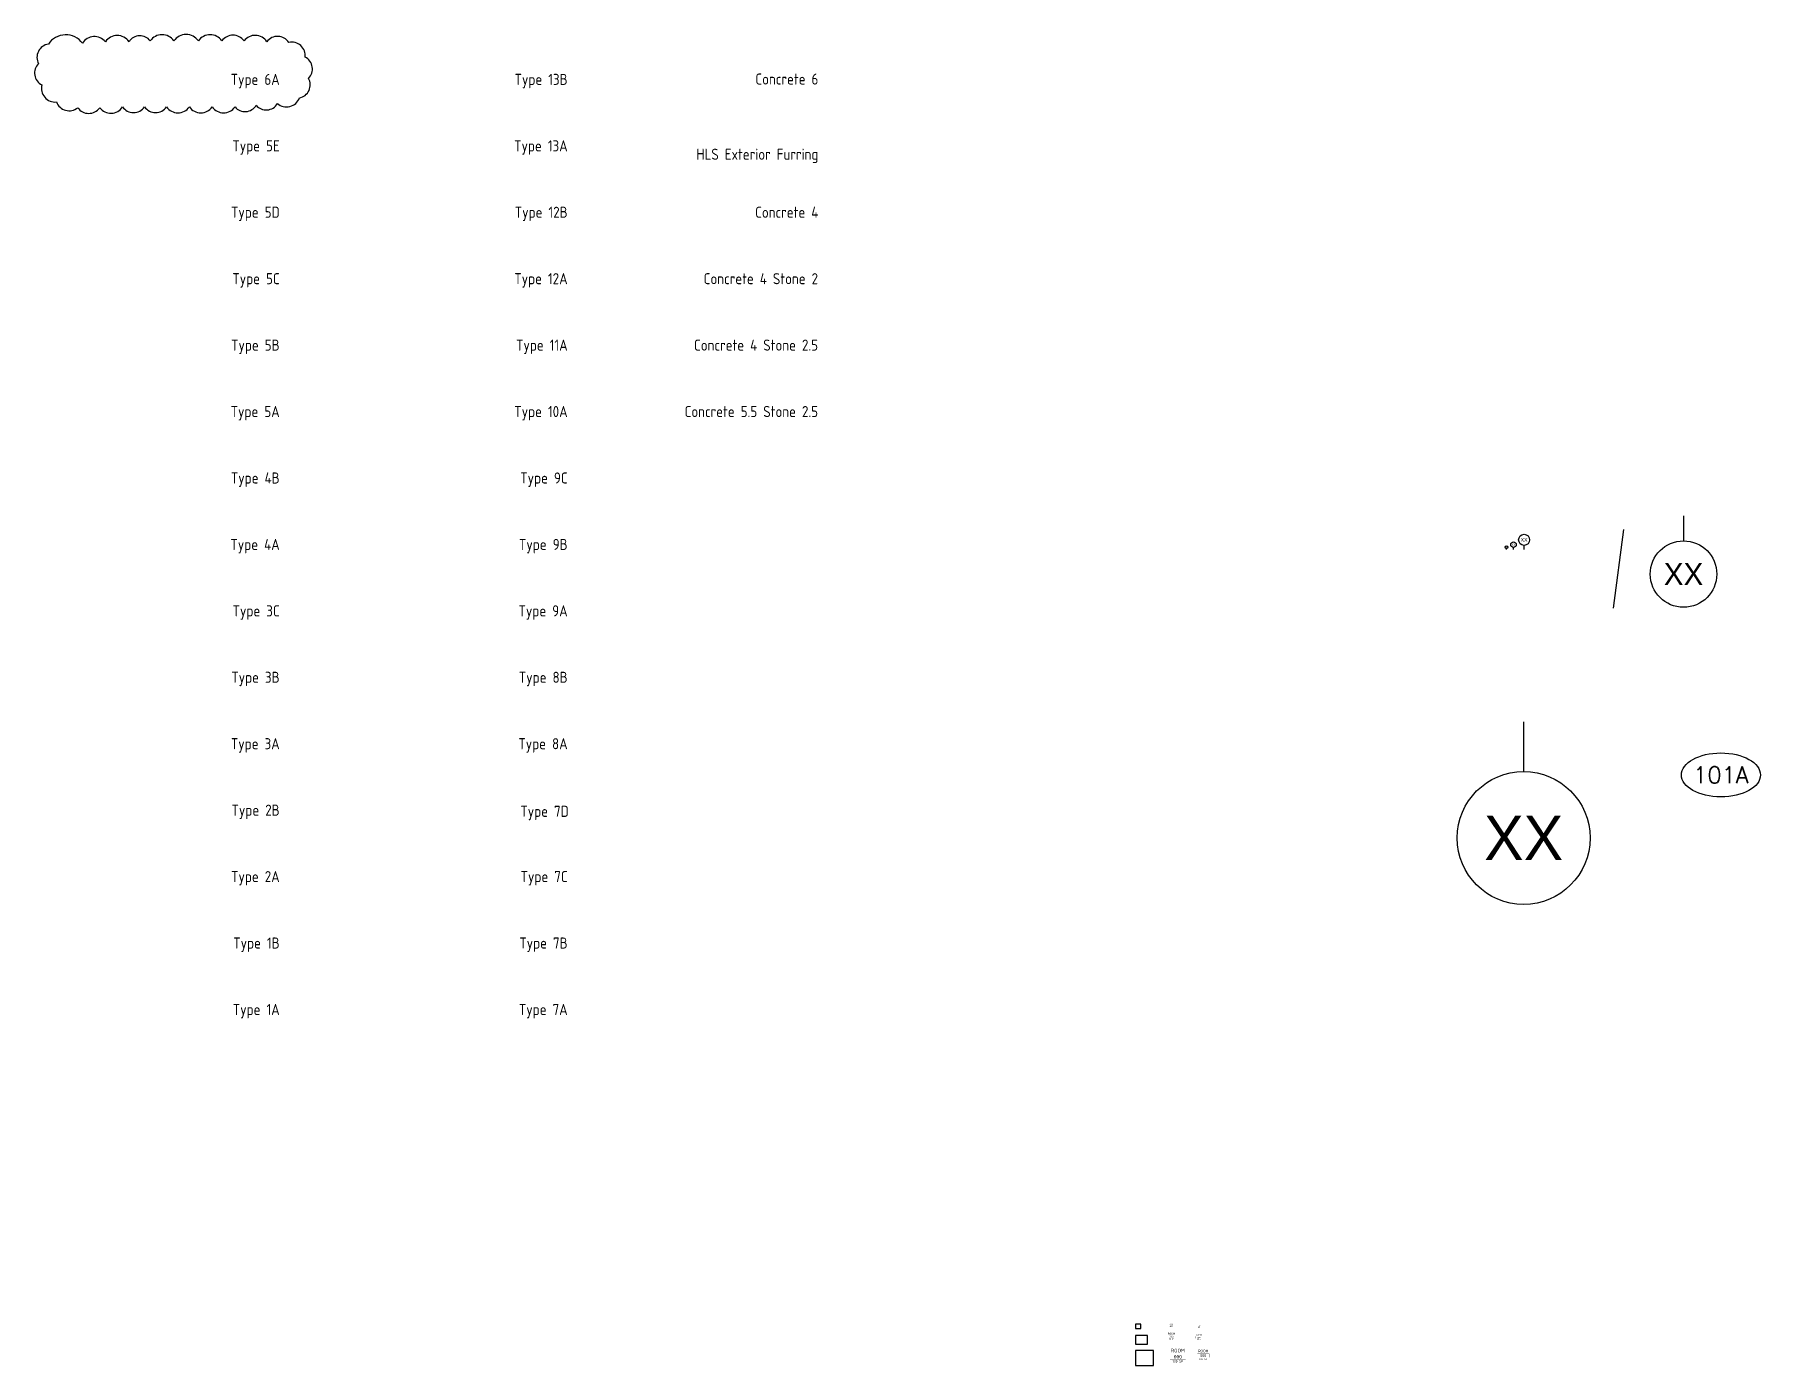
# Model space of a CAD drawing. Header units: inches. Extents: x -298 to 637, y 436 to 1157.
import ezdxf
from ezdxf.enums import TextEntityAlignment as Align

# ---------------------------------------------------------------- set-up
doc = ezdxf.new("R2010")
doc.units = ezdxf.units.IN
doc.header["$LTSCALE"] = 48
doc.header["$MEASUREMENT"] = 0
doc.layers.add('A-ANNO-NOTE-48', color=3, linetype='Continuous')
doc.layers.add('A-Door-Iden', color=3, linetype='Continuous')
doc.layers.add('A-Area-Area', color=5, linetype='Continuous', lineweight=0)
doc.styles.add('Annotext', font='archquik.shx')
doc.styles.add('Annotext-48', font='archquik.shx', dxfattribs={"height": 6})
doc.styles.add('Arch-Dim', font='romans.shx', dxfattribs={"width": 0.75})

# ---------------------------------------------------------------- blocks, each defined once
blk = doc.blocks.new('COLNUM')
at = {"color": 0, "linetype": 'ByBlock', "lineweight": -2}
blk.add_line((0, -81), (0, -108), dxfattribs=at)
at = {"color": 0, "linetype": 'Continuous'}
blk.add_circle((0, -144), 36, dxfattribs=at)
blk.add_attdef('R-1', text='', height=24, dxfattribs=at).set_placement((0, -144), align=Align.MIDDLE)
blk = doc.blocks.new('COLNUM_HiDtlP')
at = {"color": 0, "linetype": 'ByBlock', "lineweight": -2}
blk.add_line((0, -40.5), (0, -54), dxfattribs=at)
at = {"color": 0, "linetype": 'Continuous'}
blk.add_circle((0, -72), 18, dxfattribs=at)
blk.add_attdef('R-1', text='', height=12, dxfattribs=at).set_placement((0, -72), align=Align.MIDDLE)
blk = doc.blocks.new('COLNUM_MdmDtlP')
at = {"color": 0, "linetype": 'ByBlock', "lineweight": -2}
blk.add_line((0, 0), (0, 1.125), dxfattribs=at)
blk.add_circle((0, 2.625), 1.5, dxfattribs=at)
blk.add_attdef('HLS_GRIDS:GRIDLINE', text='', height=1, dxfattribs=at).set_placement((0, 2.625), align=Align.MIDDLE)
blk = doc.blocks.new('COLNUM_LoDtlP')
at = {"color": 0, "linetype": 'ByBlock', "lineweight": -2}
blk.add_line((0, 0), (0, 2.25), dxfattribs=at)
blk.add_circle((0, 5.25), 3, dxfattribs=at)
blk.add_attdef('HLS_GRIDS:GRIDLINE', text='', height=2, dxfattribs=at).set_placement((0, 5.25), align=Align.MIDDLE)
blk = doc.blocks.new('Aec4_Room_Tag_HiDtl_P')
at = {"color": 0, "linetype": 'ByBlock', "lineweight": -2}
blk.add_line((0, 0), (0, 0.5625), dxfattribs=at)
blk.add_circle((0, 1.3125), 0.75, dxfattribs=at)
blk.add_attdef('HLS_GRIDS:GRIDLINE', text='', height=0.5, dxfattribs=at).set_placement((0, 1.3125), align=Align.MIDDLE)
blk = doc.blocks.new('Door Tag')
blk.add_ellipse((0, 0), major_axis=(-2.38, 0), ratio=0.557411)
blk.add_attdef('DNUMBER', text='', height=1).set_placement((0, 0), align=Align.MIDDLE)
blk = doc.blocks.new('Workaround-lo')
blk.add_lwpolyline([(0, 0), (2.83, 0), (2.83, 2.4), (0, 2.4)], close=True)
blk = doc.blocks.new('Workaround-Hi')
blk.add_lwpolyline([(0, 0), (9.76, 0), (9.76, 8.2), (0, 8.2)], close=True)
blk = doc.blocks.new('Workaround-M')
blk.add_lwpolyline([(0, 0), (6.46, 0), (6.46, 4.77), (0, 4.77)], close=True)
blk = doc.blocks.new('Room Tag_MdmDtlP')
at = {"color": 0, "const_width": 0.0469}
blk.add_lwpolyline([(2.62, -1.29), (2.62, 0.12), (-2.62, 0.12), (-2.62, -1.29)], close=True, dxfattribs=at)
at = {"color": 0, "linetype": 'ByBlock', "lineweight": -2, "style": 'Annotext'}
blk.add_attdef('ROOMOBJECTS:NAME', text='', height=1, dxfattribs=at).set_placement((0, 0.57), align=Align.CENTER)
blk.add_attdef('ROOMOBJECTS:ROOMNOCOMP', text='', height=1, dxfattribs=at).set_placement((0, -0.58), align=Align.MIDDLE_CENTER)
at = {"layer": 'A-Area-Area', "linetype": 'ByBlock', "lineweight": -2, "style": 'Annotext'}
blk.add_attdef('SPACEOBJECTS:NETFLOORAREA', text='', height=0.667, dxfattribs=at).set_placement((0, -2.18), align=Align.CENTER)
blk = doc.blocks.new('Room Tag_LoDtlP')
at = {"color": 0, "const_width": 0.0938}
blk.add_lwpolyline([(4.25, -2.46), (4.25, 0.12), (-4.25, 0.12), (-4.25, -2.46)], close=True, dxfattribs=at)
at = {"color": 0, "linetype": 'ByBlock', "lineweight": -2, "style": 'Annotext'}
blk.add_attdef('ROOMOBJECTS:NAME', text='', height=2, dxfattribs=at).set_placement((0, 1.15), align=Align.CENTER)
blk.add_attdef('ROOMOBJECTS:ROOMNOCOMP', text='', height=2, dxfattribs=at).set_placement((0, -1.17), align=Align.MIDDLE_CENTER)
at = {"layer": 'A-Area-Area', "linetype": 'ByBlock', "lineweight": -2, "style": 'Annotext'}
blk.add_attdef('SPACEOBJECTS:NETFLOORAREA', text='', height=1.33, dxfattribs=at).set_placement((0, -4.35), align=Align.CENTER)
blk = doc.blocks.new('Room Tag_HiDtlP')
at = {"color": 0, "const_width": 0.0234}
blk.add_lwpolyline([(0.81, -1.02), (0.81, -0.44), (-0.81, -0.44), (-0.81, -1.02)], close=True, dxfattribs=at)
at = {"color": 0, "linetype": 'ByBlock', "lineweight": -2, "style": 'Annotext'}
blk.add_attdef('ROOMOBJECTS:NAME', text='', height=0.5, dxfattribs=at).set_placement((0, -0.15), align=Align.CENTER)
blk.add_attdef('ROOMOBJECTS:ROOMNOCOMP', text='', height=0.5, dxfattribs=at).set_placement((0, -0.73), align=Align.MIDDLE_CENTER)
at = {"layer": 'A-Area-Area', "linetype": 'ByBlock', "lineweight": -2, "style": 'Annotext'}
blk.add_attdef('SPACEOBJECTS:NETFLOORAREA', text='', height=0.333, dxfattribs=at).set_placement((0, -1.53), align=Align.CENTER)
blk = doc.blocks.new('Small Room Tag_HiDtlP')
at = {"color": 0, "const_width": 0.0176}
blk.add_lwpolyline([(0.61, -0.77), (0.61, -0.33), (-0.61, -0.33), (-0.61, -0.77)], close=True, dxfattribs=at)
at = {"color": 0, "linetype": 'ByBlock', "lineweight": -2, "style": 'Annotext'}
blk.add_attdef('ROOMOBJECTS:NAME', text='', height=0.375, dxfattribs=at).set_placement((0, -0.11), align=Align.CENTER)
blk.add_attdef('ROOMOBJECTS:ROOMNOCOMP', text='', height=0.375, dxfattribs=at).set_placement((0, -0.55), align=Align.MIDDLE_CENTER)
at = {"layer": 'A-Area-Area', "linetype": 'ByBlock', "lineweight": -2, "style": 'Annotext'}
blk.add_attdef('SPACEOBJECTS:NETFLOORAREA', text='', height=0.25, dxfattribs=at).set_placement((0, -1.14), align=Align.CENTER)
blk = doc.blocks.new('Small Room Tag_MdmDtlP')
at = {"color": 0, "const_width": 0.0352}
blk.add_lwpolyline([(1.97, -0.97), (1.97, 0.09), (-1.97, 0.09), (-1.97, -0.97)], close=True, dxfattribs=at)
at = {"color": 0, "linetype": 'ByBlock', "lineweight": -2, "style": 'Annotext'}
blk.add_attdef('ROOMOBJECTS:NAME', text='', height=0.75, dxfattribs=at).set_placement((0, 0.43), align=Align.CENTER)
blk.add_attdef('ROOMOBJECTS:ROOMNOCOMP', text='', height=0.75, dxfattribs=at).set_placement((0, -0.44), align=Align.MIDDLE_CENTER)
at = {"layer": 'A-Area-Area', "linetype": 'ByBlock', "lineweight": -2, "style": 'Annotext'}
blk.add_attdef('SPACEOBJECTS:NETFLOORAREA', text='', height=0.5, dxfattribs=at).set_placement((0, -1.63), align=Align.CENTER)
blk = doc.blocks.new('Small Room Tag_LoDtlP')
at = {"color": 0, "const_width": 0.0703}
blk.add_lwpolyline([(3.19, -1.84), (3.19, 0.09), (-3.19, 0.09), (-3.19, -1.84)], close=True, dxfattribs=at)
at = {"color": 0, "linetype": 'ByBlock', "lineweight": -2, "style": 'Annotext'}
blk.add_attdef('ROOMOBJECTS:NAME', text='', height=1.5, dxfattribs=at).set_placement((0, 0.86), align=Align.CENTER)
blk.add_attdef('ROOMOBJECTS:ROOMNOCOMP', text='', height=1.5, dxfattribs=at).set_placement((0, -0.87), align=Align.MIDDLE_CENTER)
at = {"layer": 'A-Area-Area', "linetype": 'ByBlock', "lineweight": -2, "style": 'Annotext'}
blk.add_attdef('SPACEOBJECTS:NETFLOORAREA', text='', height=1, dxfattribs=at).set_placement((0, -3.27), align=Align.CENTER)

msp = doc.modelspace()

# ---------------------------------------------------------------- linework, layer by layer
msp.add_line((563.03, 888.62), (557.48, 846.09))
msp.add_lwpolyline([(-290.21, 1151.69, 0.520567), (-295.51, 1141.1, 0.520567), (-293.74, 1129.62, 0.520567), (-285.79, 1120.35, 0.520567), (-274.31, 1117.26, 0.520567), (-262.38, 1117.26, 0.520567), (-250.02, 1117.7, 0.520567), (-238.09, 1117.7, 0.520567), (-226.17, 1117.7, 0.520567), (-213.8, 1117.7, 0.520567), (-201.44, 1117.7, 0.520567), (-189.07, 1117.7, 0.520567), (-177.59, 1118.58, 0.520567), (-166.11, 1119.47, 0.520567), (-154.18, 1122.56, 0.520567), (-149.32, 1133.15, 0.520567), (-151.09, 1144.63, 0.520567), (-159.92, 1152.57, 0.520567), (-171.85, 1153.01, 0.520567), (-184.21, 1153.45, 0.520567), (-196.14, 1153.45, 0.520567), (-208.95, 1153.45, 0.520567), (-222.2, 1153.45, 0.520567), (-235, 1153.45, 0.520567), (-246.49, 1153.01, 0.520567), (-259.29, 1153.01, 0.520567), (-271.66, 1152.13, 0.520567)], format="xyb", close=True)

# ---------------------------------------------------------------- block references
for name, p, values in [('COLNUM_HiDtlP', (595.62, 936.52), {'R-1': 'XX'}), ('COLNUM', (509, 865.52), {'R-1': 'XX'}), ('Room Tag_HiDtlP', (318.12, 457.99), {'ROOMOBJECTS:NAME': 'ROOM', 'ROOMOBJECTS:ROOMNOCOMP': '000', 'SPACEOBJECTS:NETFLOORAREA': '100 SF'}), ('Room Tag_MdmDtlP', (318.17, 451.85), {'ROOMOBJECTS:NAME': 'ROOM', 'ROOMOBJECTS:ROOMNOCOMP': '000', 'SPACEOBJECTS:NETFLOORAREA': '100 SF'}), ('Small Room Tag_MdmDtlP', (333.21, 451.34), {'ROOMOBJECTS:NAME': 'ROOM', 'ROOMOBJECTS:ROOMNOCOMP': '000', 'SPACEOBJECTS:NETFLOORAREA': '100 SF'}), ('Small Room Tag_HiDtlP', (333.21, 457.18), {'ROOMOBJECTS:NAME': 'ROOM', 'ROOMOBJECTS:ROOMNOCOMP': '000', 'SPACEOBJECTS:NETFLOORAREA': '100 SF'}), ('Room Tag_LoDtlP', (321.67, 441.59), {'ROOMOBJECTS:NAME': 'ROOM', 'ROOMOBJECTS:ROOMNOCOMP': '000', 'SPACEOBJECTS:NETFLOORAREA': '100 SF'}), ('Small Room Tag_LoDtlP', (335.44, 441.89), {'ROOMOBJECTS:NAME': 'ROOM', 'ROOMOBJECTS:ROOMNOCOMP': '000', 'SPACEOBJECTS:NETFLOORAREA': '100 SF'})]:
    msp.add_blockref(name, p).add_auto_attribs(values)
ref = msp.add_blockref('Aec4_Room_Tag_HiDtl_P', (499.75, 877.83))
ref.add_attrib('R-1', 'XX', dxfattribs={"color": 0, "linetype": 'ByBlock', "lineweight": -2, "height": 0.5}).set_placement((499.75, 879.14), align=Align.MIDDLE)
ref = msp.add_blockref('COLNUM_MdmDtlP', (503.5, 877.83))
ref.add_attrib('R-1', 'XX', dxfattribs={"color": 0, "linetype": 'ByBlock', "lineweight": -2, "height": 1}).set_placement((503.5, 880.45), align=Align.MIDDLE)
ref = msp.add_blockref('COLNUM_LoDtlP', (509.25, 877.83))
ref.add_attrib('R-1', 'XX', dxfattribs={"color": 0, "linetype": 'ByBlock', "lineweight": -2, "height": 2}).set_placement((509.25, 883.08), align=Align.MIDDLE)
for name, p in [('Workaround-lo', (298.71, 455.64)), ('Workaround-M', (298.71, 447.18)), ('Workaround-Hi', (298.71, 435.67))]:
    msp.add_blockref(name, p)
at = {"layer": 'A-Door-Iden'}
ref = msp.add_blockref('Door Tag', (615.87, 755.67), dxfattribs=dict(at, xscale=9, yscale=9, zscale=9))
ref.add_attrib('DNUMBER', '101A', dxfattribs={"layer": '0', "height": 9, "style": 'Arch-Dim'}).set_placement((615.87, 755.67), align=Align.MIDDLE)

# ---------------------------------------------------------------- texts
at = {"layer": 'A-ANNO-NOTE-48', "char_height": 6, "attachment_point": 3, "style": 'Annotext-48'}
for s, insert in [('Type 6A', (-164.88, 1135.59)), ('Type 13B', (-8.88, 1135.59)), ('Concrete 6', (126.93, 1135.77)), ('Type 5E', (-164.88, 1099.59)), ('Type 13A', (-8.88, 1099.59)), ('HLS Exterior Furring', (126.93, 1095.02)), ('Type 5D', (-164.88, 1063.59)), ('Type 12B', (-8.88, 1063.59)), ('Concrete 4', (126.93, 1063.59)), ('Type 5C', (-164.88, 1027.59)), ('Type 12A', (-8.88, 1027.59)), ('Concrete 4 Stone 2', (126.77, 1027.59)), ('Type 5B', (-164.88, 991.59)), ('Type 11A', (-8.88, 991.59)), ('Concrete 4 Stone 2.5', (126.77, 991.59)), ('Type 5A', (-164.88, 955.59)), ('Type 10A', (-8.88, 955.59)), ('Concrete 5.5 Stone 2.5', (126.77, 955.59)), ('Type 4B', (-164.88, 919.59)), ('Type 9C', (-8.88, 919.59)), ('Type 4A', (-164.88, 883.59)), ('Type 9B', (-8.88, 883.59)), ('Type 3C', (-164.88, 847.59)), ('Type 9A', (-8.88, 847.59)), ('Type 3B', (-164.88, 811.59)), ('Type 8B', (-8.88, 811.59)), ('Type 3A', (-164.88, 775.59)), ('Type 8A', (-8.88, 775.59)), ('Type 2B', (-164.88, 739.59)), ('Type 7D', (-8.26, 738.97)), ('Type 2A', (-164.88, 703.59)), ('Type 7C', (-8.88, 703.59)), ('Type 1B', (-164.88, 667.59)), ('Type 7B', (-8.88, 667.59)), ('Type 1A', (-164.88, 631.59)), ('Type 7A', (-8.88, 631.59))]:
    msp.add_mtext(s, dxfattribs=dict(at, insert=insert))

doc.saveas('drawing.dxf')
